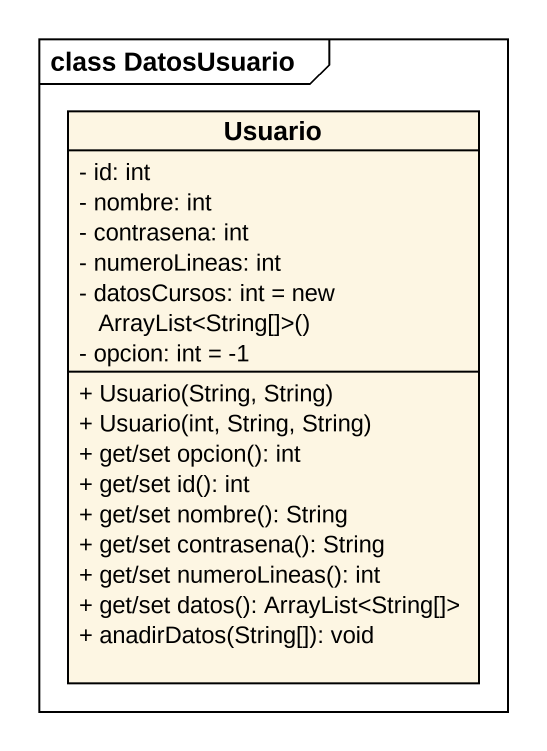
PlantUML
@startuml
mainframe class DatosUsuario
hide circle
hide empty members
skinparam classAttributeIconSize 0
class Usuario {
  - id: int
  - nombre: int
  - contrasena: int
  - numeroLineas: int
  {field} - datosCursos: int = new ArrayList<String[]>()
  - opcion: int = -1
  + Usuario(String, String)
  + Usuario(int, String, String)
  + get/set opcion(): int
  + get/set id(): int
  + get/set nombre(): String
  + get/set contrasena(): String
  + get/set numeroLineas(): int
  + get/set datos(): ArrayList<String[]>
  + anadirDatos(String[]): void
}
@enduml
